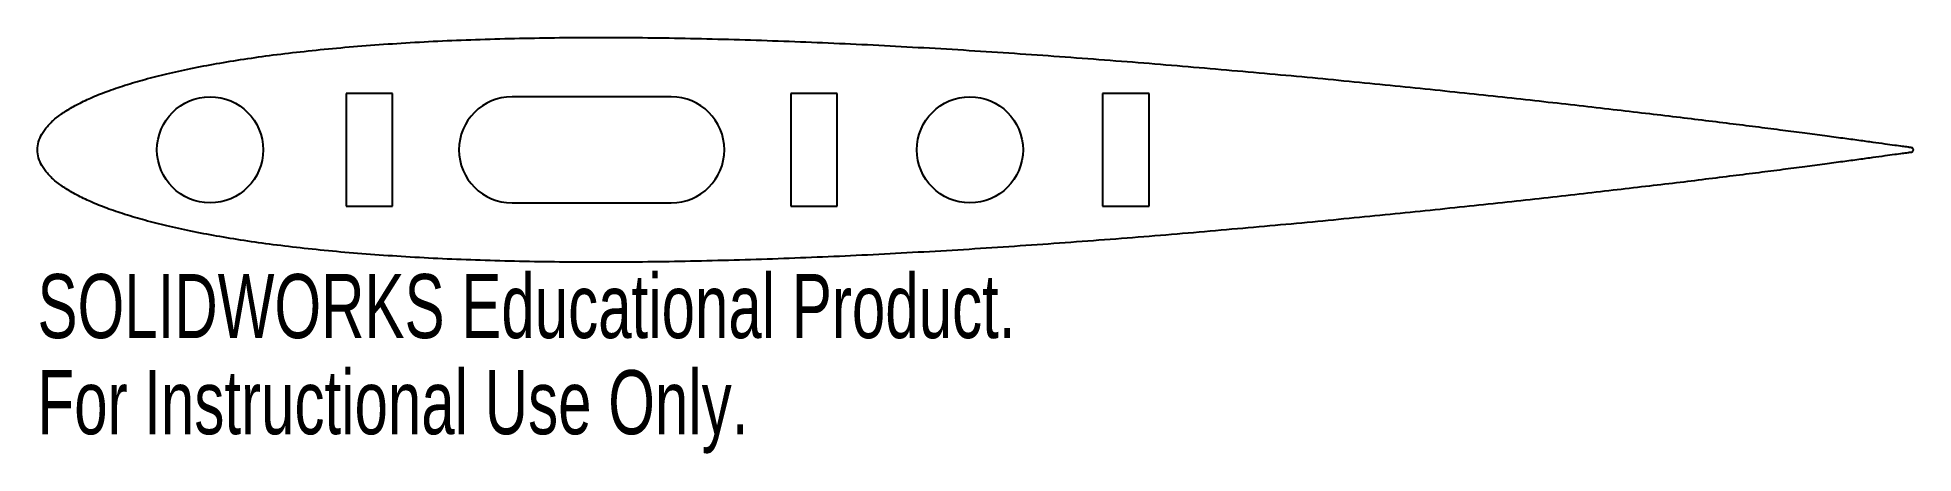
# Model space of a CAD drawing. Header units: millimetres. Extents: x 0 to 141, y -23 to 8.
import ezdxf

# ---------------------------------------------------------------- set-up
doc = ezdxf.new("R2010")
doc.units = ezdxf.units.MM
doc.styles.add('SLDTEXTSTYLE0', font='TXT', dxfattribs={"width": 0.7})

msp = doc.modelspace()

# ---------------------------------------------------------------- linework, layer by layer
at = {"color": 7, "linetype": 'Continuous', "lineweight": 25}
for p, q in [((26.75, 4.25), (23.25, 4.25)), ((23.25, 4.25), (23.25, -4.25)), ((26.75, -4.25), (26.75, 4.25)), ((60.25, 4.25), (56.75, 4.25)), ((56.75, 4.25), (56.75, -4.25)), ((60.25, -4.25), (60.25, 4.25)), ((83.75, 4.25), (80.25, 4.25)), ((80.25, 4.25), (80.25, -4.25)), ((83.75, -4.25), (83.75, 4.25)), ((47.75, 4), (35.75, 4)), ((35.75, -4), (47.75, -4)), ((23.25, -4.25), (26.75, -4.25)), ((56.75, -4.25), (60.25, -4.25)), ((80.25, -4.25), (83.75, -4.25))]:
    msp.add_line(p, q, dxfattribs=at)
for centre in [(13, 0), (70.25, 0)]:
    msp.add_circle(centre, 4, dxfattribs=at)
for centre, start, end in [((35.75, 0), 90, 270), ((47.75, 0), 270, 90)]:
    msp.add_arc(centre, 4, start, end, dxfattribs=at)
msp.add_open_spline([(0, 0), (0, -0.2), (0.06, -0.62), (0.32, -1.22), (0.75, -1.8), (1.33, -2.37), (2.08, -2.91), (2.98, -3.43), (4.04, -3.94), (5.25, -4.43), (6.62, -4.89), (8.13, -5.34), (9.79, -5.76), (11.59, -6.15), (13.53, -6.52), (15.6, -6.86), (17.8, -7.17), (20.12, -7.44), (22.56, -7.69), (25.11, -7.9), (27.77, -8.08), (30.53, -8.23), (33.39, -8.34), (36.33, -8.42), (39.34, -8.47), (42.44, -8.48), (45.6, -8.47), (48.81, -8.42), (52.08, -8.34), (55.39, -8.24), (58.74, -8.11), (62.11, -7.96), (65.51, -7.78), (68.91, -7.59), (72.32, -7.37), (75.73, -7.14), (79.12, -6.89), (82.5, -6.63), (85.84, -6.36), (89.16, -6.07), (92.42, -5.78), (95.64, -5.49), (98.8, -5.18), (101.89, -4.88), (104.91, -4.57), (107.85, -4.26), (110.7, -3.96), (113.46, -3.65), (116.12, -3.35), (118.67, -3.06), (121.11, -2.77), (123.44, -2.5), (125.63, -2.23), (127.7, -1.97), (129.64, -1.73), (131.44, -1.5), (133.1, -1.28), (134.61, -1.08), (135.97, -0.9), (137.18, -0.74), (138.23, -0.59), (139.13, -0.47), (139.87, -0.37), (140.44, -0.29), (140.85, -0.24), (141.09, -0.19), (141.34, -0.19), (141.34, 0.19), (141.09, 0.19), (140.85, 0.24), (140.44, 0.29), (139.87, 0.37), (139.13, 0.47), (138.23, 0.59), (137.18, 0.74), (135.97, 0.9), (134.61, 1.08), (133.1, 1.28), (131.44, 1.5), (129.64, 1.73), (127.7, 1.97), (125.63, 2.23), (123.44, 2.5), (121.11, 2.77), (118.67, 3.06), (116.12, 3.35), (113.46, 3.65), (110.7, 3.96), (107.85, 4.26), (104.91, 4.57), (101.89, 4.88), (98.8, 5.18), (95.64, 5.49), (92.42, 5.78), (89.16, 6.07), (85.84, 6.36), (82.5, 6.63), (79.12, 6.89), (75.73, 7.14), (72.32, 7.37), (68.91, 7.59), (65.51, 7.78), (62.11, 7.96), (58.74, 8.11), (55.39, 8.24), (52.08, 8.34), (48.81, 8.42), (45.6, 8.47), (42.44, 8.48), (39.34, 8.47), (36.33, 8.42), (33.39, 8.34), (30.53, 8.23), (27.77, 8.08), (25.11, 7.9), (22.56, 7.69), (20.12, 7.44), (17.8, 7.17), (15.6, 6.86), (13.53, 6.52), (11.59, 6.15), (9.79, 5.76), (8.13, 5.34), (6.62, 4.89), (5.25, 4.43), (4.04, 3.94), (2.98, 3.43), (2.08, 2.91), (1.33, 2.37), (0.75, 1.8), (0.32, 1.22), (0.06, 0.62), (0, 0.2), (0, 0)], degree=3, knots=[0, 0, 0, 0, 0.002106, 0.004321, 0.006773, 0.009557, 0.012734, 0.016343, 0.020406, 0.024934, 0.029933, 0.035402, 0.041337, 0.047732, 0.054575, 0.061857, 0.069565, 0.077682, 0.086195, 0.095084, 0.104333, 0.113922, 0.123829, 0.134035, 0.144516, 0.155249, 0.16621, 0.177376, 0.18872, 0.200217, 0.21184, 0.223563, 0.235359, 0.2472, 0.259058, 0.270907, 0.282718, 0.294465, 0.306118, 0.317651, 0.329037, 0.340249, 0.35126, 0.362045, 0.372579, 0.382836, 0.392793, 0.402425, 0.411711, 0.420628, 0.429156, 0.437273, 0.444962, 0.452203, 0.458979, 0.465275, 0.471075, 0.476366, 0.481134, 0.485369, 0.48906, 0.492198, 0.494776, 0.496788, 0.498228, 0.499094, 0.499383, 0.500617, 0.500906, 0.501772, 0.503212, 0.505224, 0.507802, 0.51094, 0.514631, 0.518866, 0.523634, 0.528925, 0.534725, 0.541021, 0.547797, 0.555038, 0.562727, 0.570844, 0.579372, 0.588289, 0.597575, 0.607207, 0.617164, 0.627421, 0.637955, 0.64874, 0.659751, 0.670963, 0.682349, 0.693882, 0.705535, 0.717282, 0.729093, 0.740942, 0.7528, 0.764641, 0.776437, 0.78816, 0.799783, 0.81128, 0.822624, 0.83379, 0.844751, 0.855484, 0.865965, 0.876171, 0.886078, 0.895667, 0.904916, 0.913805, 0.922318, 0.930435, 0.938143, 0.945425, 0.952268, 0.958663, 0.964598, 0.970067, 0.975066, 0.979594, 0.983657, 0.987266, 0.990443, 0.993227, 0.995679, 0.997894, 1, 1, 1, 1], dxfattribs=at)

# ---------------------------------------------------------------- texts
at = {"color": 7, "linetype": 'Continuous', "char_height": 4.8336, "attachment_point": 1, "style": 'SLDTEXTSTYLE0'}
for s, insert in [('SOLIDWORKS Educational Product.', (0, -9.37)), ('For Instructional Use Only.', (0, -16.62))]:
    msp.add_mtext(s, dxfattribs=dict(at, insert=insert))

doc.saveas('drawing.dxf')
